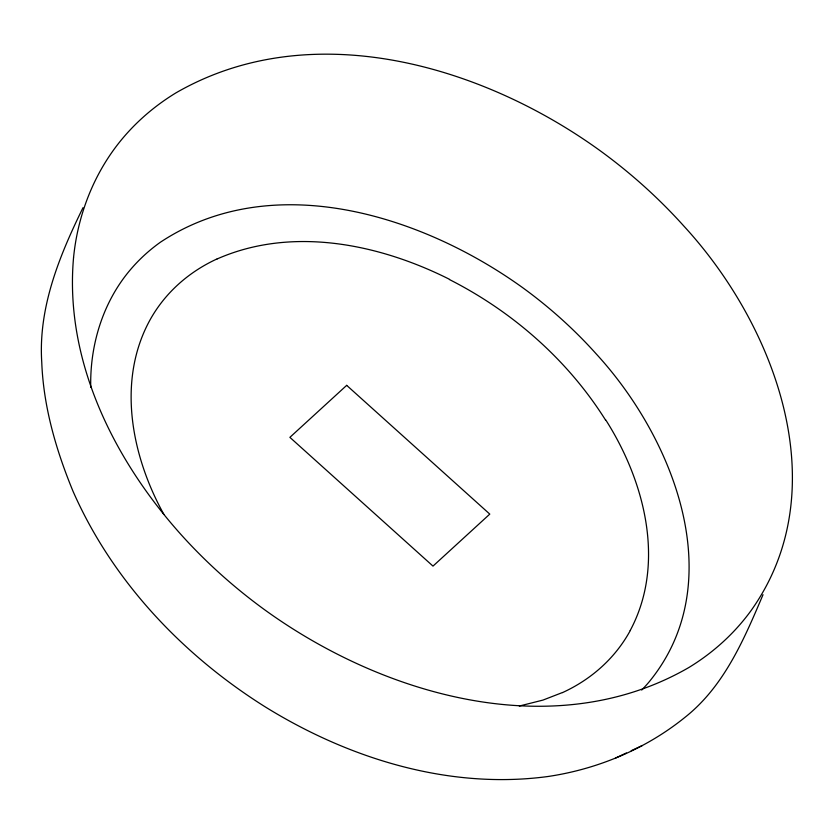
<?xml version="1.0" encoding="UTF-8"?>
<svg xmlns="http://www.w3.org/2000/svg" width="834" height="834" viewBox="0 0 834 834"><rect width="100%" height="100%" fill="white"/><g stroke="black" fill="none" stroke-linecap="round" stroke-linejoin="round"><path stroke-width="1.25" d="M83.004 207.687C59.422 255.757 38.187 307.496 41.752 362.185C43.42 406.773 56.107 450.214 73.006 491.236C112.423 580.975 182.677 655.065 265.191 706.857C348.831 758.638 449.182 789.861 548.032 776.496C597.676 769.125 645.797 748.984 684.902 717.396C724.162 686.392 744.001 639.407 763.027 594.705M630.191 630.525C666.168 563.273 644.567 480.843 605.692 419.836M615.805 757.929L626.344 752.987M631.223 750.715L642.326 745.523M217.194 258.926C291.983 225.962 379.043 243.851 449.547 279.338M562.47 692.533L542.986 700.08L519.311 706.044M163.891 514.422C131.814 456.605 116.656 381.753 149.474 320.934A181.781 156.948 24 0 1 217.163 258.863M90.739 387.278C89.801 344.828 103.041 301.501 130.959 269.069A207.478 179.133 24 0 1 160.42 242.204C272.582 167.999 421.733 215.172 522.365 287.449A425.152 367.075 24 0 1 596.133 353.814C673.674 438.131 731.355 582.268 648.706 682.389A207.478 179.143 24 0 1 641.68 690.062M630.264 630.567A181.781 156.948 24 0 1 562.512 692.595M449.432 279.546A359.996 310.811 24 0 1 605.463 419.94M73.538 257.789C64.406 360.33 113.674 459.221 180.53 534.021A487.317 420.743 24 0 0 265.097 610.102C383.515 695.566 554.099 745.273 688.748 667.586A270.247 233.332 24 0 0 750.861 610.874C837.524 489.516 775.537 325.813 684.182 226.431A487.327 420.753 24 0 0 599.625 150.339C481.208 64.875 310.613 15.168 175.974 92.855A270.06 233.166 24 0 0 123.932 136.839C94.961 170.605 77.843 213.65 73.538 257.789M346.683 385.35L289.888 437.35L432.992 566.109L489.787 514.109L346.683 385.35"/></g></svg>
